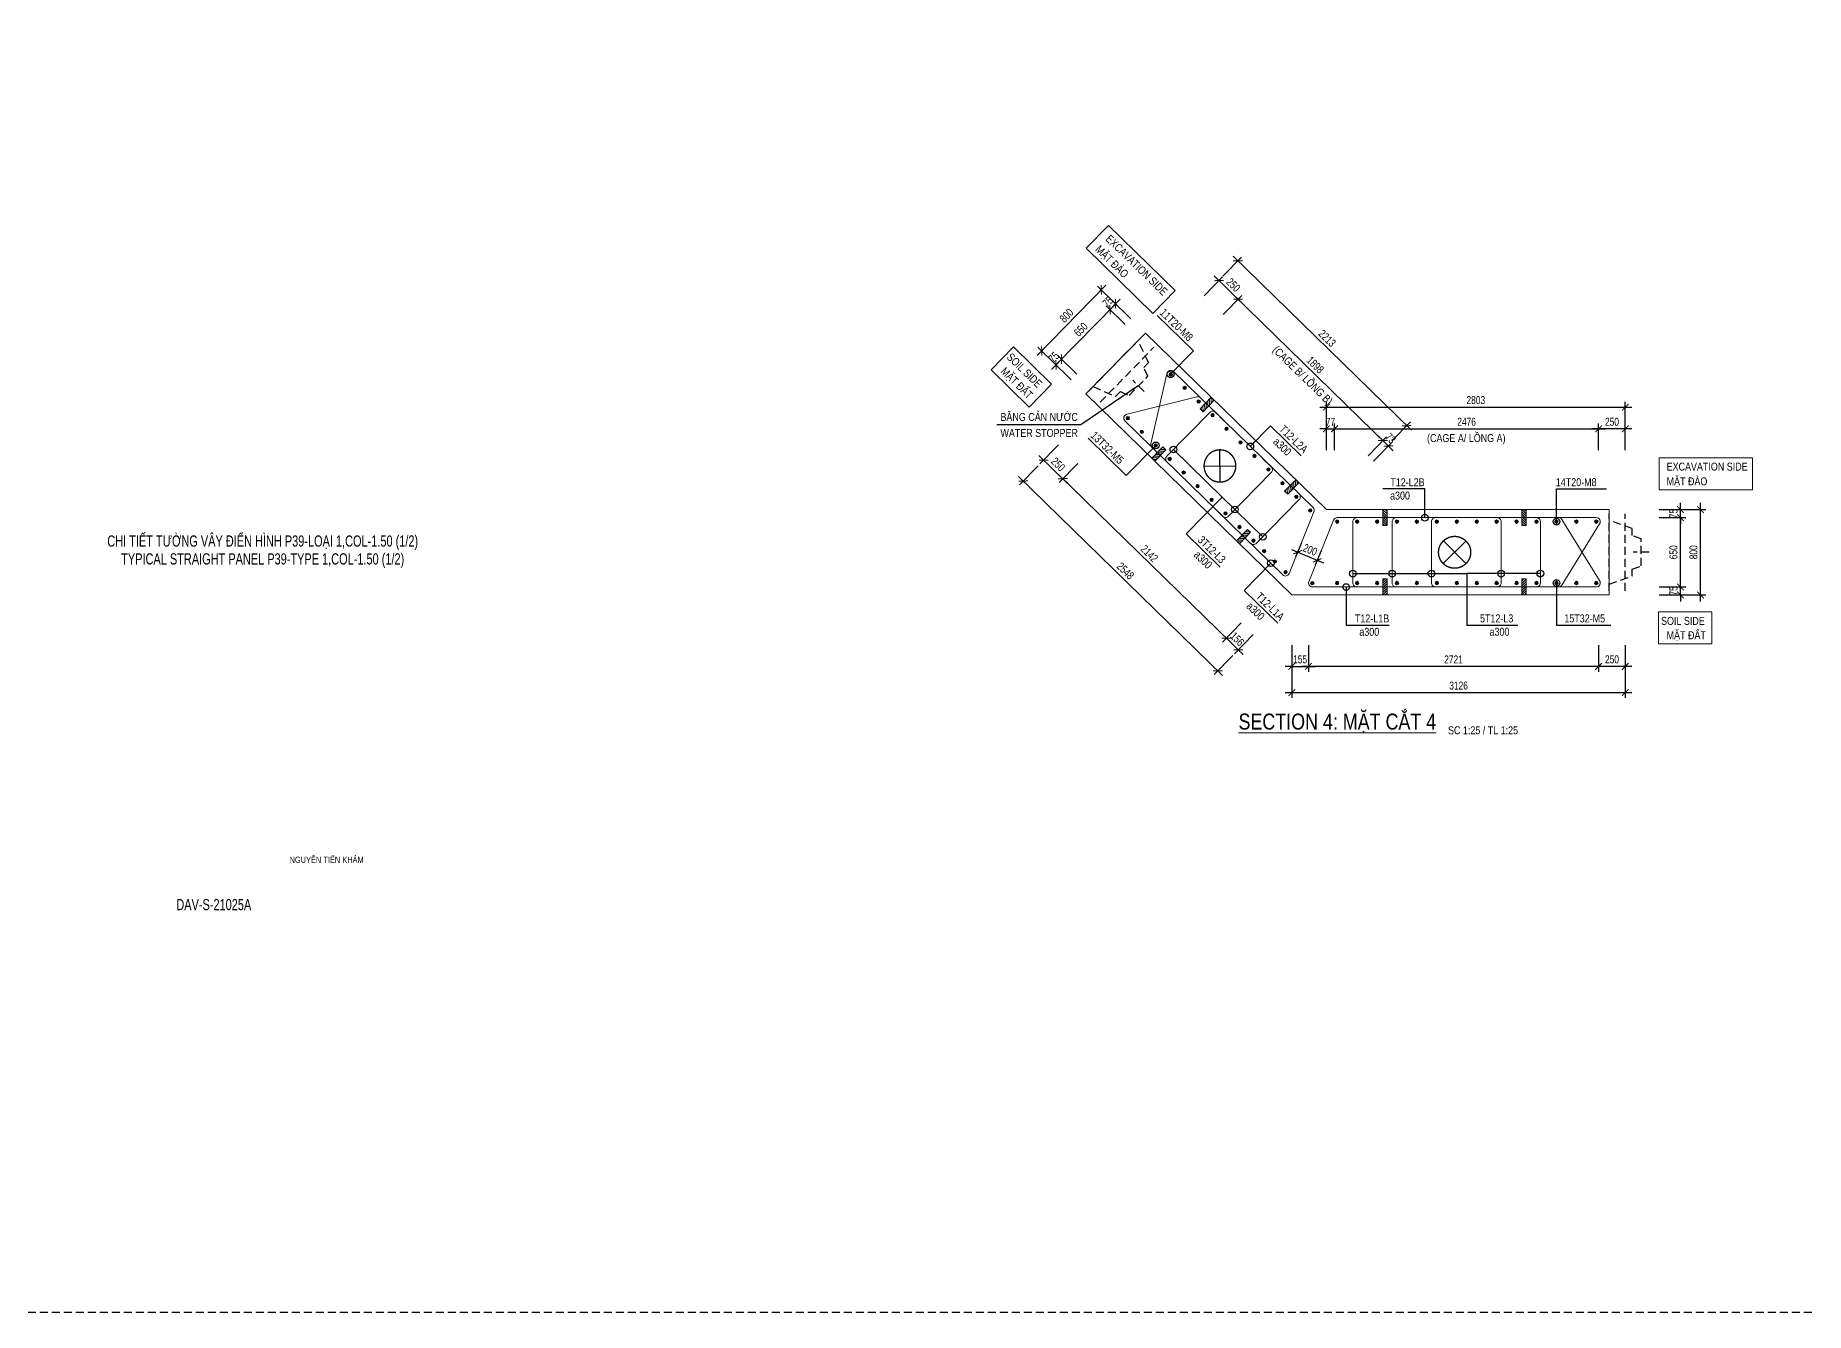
# Model space of a CAD drawing. Header units: millimetres. Extents: x 2611025 to 4139346, y -89870 to 101087.
# Drawn here: x 3775336 to 3841716, y -78018 to -30106 of the extents above; entities that cross this region are included whole.
import ezdxf
from ezdxf.enums import TextEntityAlignment as Align

# ---------------------------------------------------------------- set-up
doc = ezdxf.new("R2010")
doc.units = ezdxf.units.MM
doc.header["$LTSCALE"] = 1200
doc.header["$PDMODE"] = 35
for name, pattern in [('CENTER', [2, 1.25, -0.25, 0.25, -0.25]), ('DASHED', [19.05, 12.7, -6.35]), ('HIDDEN', [0.375, 0.25, -0.125])]:
    doc.linetypes.add(name, pattern=pattern)
for name, color, linetype, lineweight in [('015_Hidden', 8, 'Continuous', 13), ('5', 5, 'Continuous', 13), ('BOUND', 3, 'Continuous', 20), ('CWS', 8, 'HIDDEN', 9), ('ENOTE', 2, 'Continuous', 15), ('GRID', 74, 'CENTER', 15), ('K-THUOC', 1, 'Continuous', 18), ('LEADER', 8, 'Continuous', 9), ('MCT', 6, 'Continuous', 20), ('TCHI', 4, 'HIDDEN', 30), ('TEXTEN', 3, 'Continuous', 13), ('TEXTMA', 2, 'Continuous', 13), ('TEXTVN', 2, 'Continuous', 20), ('TIE', 4, 'Continuous', 13)]:
    doc.layers.add(name, color=color, linetype=linetype, lineweight=lineweight)
for name, color, linetype in [('2', 3, 'Continuous'), ('CDC -TEXT KHUNG', 7, 'Continuous'), ('CDC.04.HIDDEN', 8, 'HIDDEN'), ('CDC.11.NOTE', 8, 'Continuous'), ('CDC_06.TEXT', 2, 'Continuous'), ('MIE', 5, 'HIDDEN')]:
    doc.layers.add(name, color=color, linetype=linetype)
doc.styles.add('BIGTEXT', font='arial.ttf', dxfattribs={"width": 0.8})
doc.styles.add('DB_Arial', font='arial.ttf', dxfattribs={"width": 0.8})
doc.styles.add('KT CDC', font='arial.ttf', dxfattribs={"width": 0.85, "height": 200})
doc.styles.add('SMTEXT', font='arial.ttf', dxfattribs={"width": 0.75})
doc.dimstyles.new('BSV1-100', dxfattribs={"dimtxt": 300, "dimasz": 250, "dimexe": 200, "dimexo": 0, "dimgap": 108, "dimtad": 1, "dimdec": 0, "dimdsep": 46, "dimtxsty": 'SMTEXT', "dimblk": 'ARCHTICK', "dimcen": 100, "dimdle": 250, "dimclrd": 256, "dimclre": 256, "dimclrt": 1, "dimadec": 0, "dimazin": 0, "dimtfac": 1, "dimtdec": 0, "dimtix": 1, "dimtmove": 2, "dimatfit": 3, "dimfxl": 720, "dimfxlon": 1, "dimtolj": 1, "dimtzin": 0, "dimarcsym": 0})
doc.dimstyles.new('BSV25', dxfattribs={"dimtxt": 300, "dimasz": 250, "dimexe": 200, "dimexo": 0, "dimgap": 108, "dimtad": 1, "dimdec": 0, "dimlfac": 0.25, "dimdsep": 46, "dimtxsty": 'SMTEXT', "dimblk": 'ARCHTICK', "dimcen": 100, "dimdle": 250, "dimclrd": 256, "dimclre": 256, "dimclrt": 2, "dimadec": 0, "dimazin": 0, "dimtfac": 1, "dimtdec": 0, "dimtix": 1, "dimtmove": 2, "dimatfit": 3, "dimfxl": 800, "dimfxlon": 1, "dimtolj": 1, "dimtzin": 0, "dimarcsym": 0})

# ---------------------------------------------------------------- blocks, each defined once
blk = doc.blocks.new('mct1')
at = {"lineweight": 9}
h = blk.add_hatch(color=256, dxfattribs=at)
h.dxf.hatch_style = 1
h.paths.add_polyline_path([(-16, 0, 1), (16, 0, 1)])
blk.add_circle((0, 0), 16, dxfattribs=at)
blk = doc.blocks.new('_ArchTick')
at = {"color": 0, "linetype": 'ByBlock', "const_width": 0.15}
blk.add_lwpolyline([(-0.5, -0.5), (0.5, 0.5)], dxfattribs=at)
blk = doc.blocks.new('*D1406')
at = {"layer": 'Defpoints', "color": 0, "transparency": 16777216}
for p in [(3834416, -47896), (3837773, -47896), (3834416, -51096)]:
    blk.add_point(p, dxfattribs=at)
at = {"layer": 'K-THUOC', "lineweight": -2, "transparency": 16777216}
for p, q in [((3837773, -51346), (3837773, -47646)), ((3836973, -47896), (3837973, -47896)), ((3836973, -51096), (3837973, -51096))]:
    blk.add_line(p, q, dxfattribs=at)
at = {"layer": 'K-THUOC', "lineweight": -2, "transparency": 16777216, "xscale": 250, "yscale": 250, "zscale": 250}
for p, rotation in [((3837773, -47896), 90), ((3837773, -51096), 270)]:
    blk.add_blockref('_ArchTick', p, dxfattribs=dict(at, rotation=rotation))
at = {"layer": 'K-THUOC', "color": 2, "transparency": 16777216, "insert": (3837512, -49496), "char_height": 300, "attachment_point": 5, "rotation": 90, "style": 'SMTEXT'}
blk.add_mtext('\\A1;800', dxfattribs=at)
blk = doc.blocks.new('*D1407')
at = {"layer": 'Defpoints', "color": 0, "transparency": 16777216}
for p in [(3834416, -50796), (3834416, -51096), (3837023, -50796)]:
    blk.add_point(p, dxfattribs=at)
at = {"layer": 'K-THUOC', "lineweight": -2, "transparency": 16777216}
for p, q in [((3836223, -50796), (3837223, -50796)), ((3836223, -51096), (3837223, -51096)), ((3837023, -50796), (3837023, -50546)), ((3837023, -51096), (3837023, -50796)), ((3837023, -51096), (3837023, -51346))]:
    blk.add_line(p, q, dxfattribs=at)
at = {"layer": 'K-THUOC', "lineweight": -2, "transparency": 16777216, "xscale": 250, "yscale": 250, "zscale": 250}
for p, rotation in [((3837023, -50796), 270), ((3837023, -51096), 90)]:
    blk.add_blockref('_ArchTick', p, dxfattribs=dict(at, rotation=rotation))
at = {"layer": 'K-THUOC', "color": 2, "transparency": 16777216, "insert": (3836762, -50946), "char_height": 300, "attachment_point": 5, "rotation": 90, "style": 'SMTEXT'}
blk.add_mtext('\\A1;75', dxfattribs=at)
blk = doc.blocks.new('*D1408')
at = {"layer": 'Defpoints', "color": 0, "transparency": 16777216}
for p in [(3834416, -48196), (3837023, -48196), (3834416, -50796)]:
    blk.add_point(p, dxfattribs=at)
at = {"layer": 'K-THUOC', "lineweight": -2, "transparency": 16777216}
for p, q in [((3836223, -48196), (3837223, -48196)), ((3837023, -51046), (3837023, -47946)), ((3836223, -50796), (3837223, -50796))]:
    blk.add_line(p, q, dxfattribs=at)
at = {"layer": 'K-THUOC', "lineweight": -2, "transparency": 16777216, "xscale": 250, "yscale": 250, "zscale": 250}
for p, rotation in [((3837023, -48196), 90), ((3837023, -50796), 270)]:
    blk.add_blockref('_ArchTick', p, dxfattribs=dict(at, rotation=rotation))
at = {"layer": 'K-THUOC', "color": 2, "transparency": 16777216, "insert": (3836762, -49496), "char_height": 300, "attachment_point": 5, "rotation": 90, "style": 'SMTEXT'}
blk.add_mtext('\\A1;650', dxfattribs=at)
blk = doc.blocks.new('*D1409')
at = {"layer": 'Defpoints', "color": 0, "transparency": 16777216}
for p in [(3834416, -47896), (3834416, -48196), (3837023, -47896)]:
    blk.add_point(p, dxfattribs=at)
at = {"layer": 'K-THUOC', "lineweight": -2, "transparency": 16777216}
for p, q in [((3837023, -47896), (3837023, -47646)), ((3836223, -47896), (3837223, -47896)), ((3836223, -48196), (3837223, -48196)), ((3837023, -48196), (3837023, -47896)), ((3837023, -48196), (3837023, -48446))]:
    blk.add_line(p, q, dxfattribs=at)
at = {"layer": 'K-THUOC', "lineweight": -2, "transparency": 16777216, "xscale": 250, "yscale": 250, "zscale": 250}
for p, rotation in [((3837023, -47896), 270), ((3837023, -48196), 90)]:
    blk.add_blockref('_ArchTick', p, dxfattribs=dict(at, rotation=rotation))
at = {"layer": 'K-THUOC', "color": 2, "transparency": 16777216, "insert": (3836762, -48046), "char_height": 300, "attachment_point": 5, "rotation": 90, "style": 'SMTEXT'}
blk.add_mtext('\\A1;75', dxfattribs=at)
blk = doc.blocks.new('sp')
at = {"layer": '5', "lineweight": 20}
h = blk.add_hatch(dxfattribs=at)
h.set_pattern_fill('ANSI31', color=256, scale=500)
h.set_pattern_definition([(45, (0, 0), (-44.194, 44.194), [])])
h.paths.add_polyline_path([(80, 300), (-80, 300), (-80, -300), (80, -300)])
blk.add_lwpolyline([(-80, -300), (80, -300), (80, 300), (-80, 300)], close=True, dxfattribs=at)
blk = doc.blocks.new('*D1410')
at = {"layer": 'Defpoints', "color": 0, "transparency": 16777216}
for p in [(3815306, -39651), (3817118, -41420), (3814883, -43710)]:
    blk.add_point(p, dxfattribs=at)
at = {"layer": 'K-THUOC', "lineweight": -2, "transparency": 16777216}
for p, q in [((3812897, -42120), (3815481, -39472)), ((3815879, -40210), (3815163, -39511)), ((3813644, -42500), (3812928, -41802))]:
    blk.add_line(p, q, dxfattribs=at)
at = {"layer": 'K-THUOC', "lineweight": -2, "transparency": 16777216, "xscale": 250, "yscale": 250, "zscale": 250}
for p, rotation in [((3815306, -39651), 45.69869439373893), ((3813071, -41941), 225.6986943937389)]:
    blk.add_blockref('_ArchTick', p, dxfattribs=dict(at, rotation=rotation))
at = {"layer": 'K-THUOC', "color": 2, "transparency": 16777216, "insert": (3814002, -40614), "char_height": 300, "attachment_point": 5, "rotation": 45.69869, "style": 'SMTEXT'}
blk.add_mtext('\\A1;800', dxfattribs=at)
blk = doc.blocks.new('*D1411')
at = {"layer": 'Defpoints', "color": 0, "transparency": 16777216}
for p in [(3813817, -42250), (3814883, -43710), (3815093, -43495)]:
    blk.add_point(p, dxfattribs=at)
at = {"layer": 'K-THUOC', "lineweight": -2, "transparency": 16777216}
for p, q in [((3813608, -42465), (3813433, -42644)), ((3814180, -43024), (3813465, -42325)), ((3813608, -42465), (3813817, -42250)), ((3814390, -42809), (3813674, -42111)), ((3813817, -42250), (3813992, -42072))]:
    blk.add_line(p, q, dxfattribs=at)
at = {"layer": 'K-THUOC', "lineweight": -2, "transparency": 16777216, "xscale": 250, "yscale": 250, "zscale": 250}
for p, rotation in [((3813608, -42465), 45.69869439373893), ((3813817, -42250), 225.6986943937389)]:
    blk.add_blockref('_ArchTick', p, dxfattribs=dict(at, rotation=rotation))
at = {"layer": 'K-THUOC', "color": 2, "transparency": 16777216, "insert": (3813526, -42176), "char_height": 300, "attachment_point": 5, "rotation": 45.69869, "style": 'SMTEXT'}
blk.add_mtext('\\A1;75', dxfattribs=at)
blk = doc.blocks.new('*D1412')
at = {"layer": 'Defpoints', "color": 0, "transparency": 16777216}
for p in [(3815633, -40390), (3816909, -41635), (3815093, -43495)]:
    blk.add_point(p, dxfattribs=at)
at = {"layer": 'K-THUOC', "lineweight": -2, "transparency": 16777216}
for p, q in [((3813643, -42429), (3815808, -40211)), ((3816206, -40948), (3815490, -40250)), ((3814390, -42809), (3813674, -42111))]:
    blk.add_line(p, q, dxfattribs=at)
at = {"layer": 'K-THUOC', "lineweight": -2, "transparency": 16777216, "xscale": 250, "yscale": 250, "zscale": 250}
for p, rotation in [((3815633, -40390), 45.69869439373893), ((3813817, -42250), 225.6986943937389)]:
    blk.add_blockref('_ArchTick', p, dxfattribs=dict(at, rotation=rotation))
at = {"layer": 'K-THUOC', "color": 2, "transparency": 16777216, "insert": (3814538, -41138), "char_height": 300, "attachment_point": 5, "rotation": 45.69869, "style": 'SMTEXT'}
blk.add_mtext('\\A1;650', dxfattribs=at)
blk = doc.blocks.new('*D1413')
at = {"layer": 'Defpoints', "color": 0, "transparency": 16777216}
for p in [(3815843, -40175), (3816909, -41635), (3817118, -41420)]:
    blk.add_point(p, dxfattribs=at)
at = {"layer": 'K-THUOC', "lineweight": -2, "transparency": 16777216}
for p, q in [((3815633, -40390), (3815459, -40569)), ((3816206, -40948), (3815490, -40250)), ((3815633, -40390), (3815843, -40175)), ((3816415, -40734), (3815700, -40035)), ((3815843, -40175), (3816017, -39996))]:
    blk.add_line(p, q, dxfattribs=at)
at = {"layer": 'K-THUOC', "lineweight": -2, "transparency": 16777216, "xscale": 250, "yscale": 250, "zscale": 250}
for p, rotation in [((3815633, -40390), 45.69869439373893), ((3815843, -40175), 225.6986943937389)]:
    blk.add_blockref('_ArchTick', p, dxfattribs=dict(at, rotation=rotation))
at = {"layer": 'K-THUOC', "color": 2, "transparency": 16777216, "insert": (3815552, -40100), "char_height": 300, "attachment_point": 5, "rotation": 45.69869, "style": 'SMTEXT'}
blk.add_mtext('\\A1;75', dxfattribs=at)
blk = doc.blocks.new('tremie')
at = {"layer": 'MIE', "color": 74, "ltscale": 1000}
for p, q in [((424, -424), (-424, 424)), ((424, 424), (-424, -424))]:
    blk.add_line(p, q, dxfattribs=at)
at = {"layer": 'MIE', "ltscale": 500}
blk.add_circle((0, 0), 600, dxfattribs=at)
blk = doc.blocks.new('*D1414')
at = {"layer": 'Defpoints', "color": 0, "transparency": 16777216}
for p in [(3822813, -49137), (3823552, -49442), (3823405, -49798)]:
    blk.add_point(p, dxfattribs=at)
at = {"layer": 'K-THUOC', "lineweight": -2, "transparency": 16777216}
for p, q in [((3822435, -49397), (3823636, -49893)), ((3822813, -49137), (3822590, -49677)), ((3823552, -49442), (3823328, -49982))]:
    blk.add_line(p, q, dxfattribs=at)
at = {"layer": 'K-THUOC', "lineweight": -2, "transparency": 16777216, "xscale": 250, "yscale": 250, "zscale": 250}
for p, rotation in [((3822666, -49492), 157.5409148635554), ((3823405, -49798), 337.5409148635554)]:
    blk.add_blockref('_ArchTick', p, dxfattribs=dict(at, rotation=rotation))
at = {"layer": 'K-THUOC', "color": 2, "transparency": 16777216, "insert": (3823135, -49404), "char_height": 300, "attachment_point": 5, "rotation": 337.54091, "style": 'SMTEXT'}
blk.add_mtext('\\A1;200', dxfattribs=at)
blk = doc.blocks.new('*U1402')
at = {"layer": 'MCT', "xscale": -4, "yscale": 4, "zscale": 4, "rotation": 180}
blk.add_blockref('mct1', (0, 0), dxfattribs=at)
blk = doc.blocks.new('*U1403')
at = {"layer": '2', "color": 0, "linetype": 'ByBlock', "lineweight": -2, "transparency": 16777216}
for p in [(0, 0), (747, 0), (1495, 0), (2242, 0), (2989, 0), (3737, 0), (4484, 0), (5232, 0), (5979, 0), (6726, 0), (7474, 0), (8221, 0), (8968, 0), (9716, 0)]:
    blk.add_blockref('*U1402', p, dxfattribs=at)
blk = doc.blocks.new('*U1404')
at = {"layer": 'MCT', "xscale": -4, "yscale": 4, "zscale": 4, "rotation": 180}
blk.add_blockref('mct1', (0, 0), dxfattribs=at)
blk = doc.blocks.new('*U1405')
at = {"layer": '2', "color": 0, "linetype": 'ByBlock', "lineweight": -2, "transparency": 16777216}
for p in [(0, 0), (747, 0), (1495, 0), (2242, 0), (2989, 0), (3737, 0), (4484, 0), (5232, 0), (5979, 0), (6726, 0), (7474, 0), (8221, 0), (8968, 0), (9716, 0)]:
    blk.add_blockref('*U1404', p, dxfattribs=at)
blk = doc.blocks.new('cws800')
at = {"layer": 'CDC.04.HIDDEN'}
for p, q in [((-600, 1440), (-600, -1440)), ((0, 1440), (0, -1440))]:
    blk.add_line(p, q, dxfattribs=at)
for points in [[(0, 1200), (-860, 888), (-860, 627), (-1200, 507), (-1200, -507), (-860, -627), (-860, -888), (0, -1200)], [(-1500, 0), (-900, 0)]]:
    blk.add_lwpolyline(points, dxfattribs=at)
blk = doc.blocks.new('*D1415')
at = {"layer": 'Defpoints', "color": 0, "transparency": 16777216}
for p in [(3833956, -44863), (3824052, -47896), (3833956, -48346)]:
    blk.add_point(p, dxfattribs=at)
at = {"layer": 'K-THUOC', "lineweight": -2, "transparency": 16777216}
for p, q in [((3823802, -44863), (3834206, -44863)), ((3824052, -45663), (3824052, -44663)), ((3833956, -45663), (3833956, -44663))]:
    blk.add_line(p, q, dxfattribs=at)
at = {"layer": 'K-THUOC', "lineweight": -2, "transparency": 16777216, "xscale": 250, "yscale": 250, "zscale": 250, "rotation": 180}
blk.add_blockref('_ArchTick', (3824052, -44863), dxfattribs=at)
at = {"layer": 'K-THUOC', "lineweight": -2, "transparency": 16777216, "xscale": 250, "yscale": 250, "zscale": 250}
blk.add_blockref('_ArchTick', (3833956, -44863), dxfattribs=at)
at = {"layer": 'K-THUOC', "color": 2, "transparency": 16777216, "insert": (3829004, -44601), "char_height": 300, "attachment_point": 5, "style": 'SMTEXT'}
blk.add_mtext('\\A1;2476', dxfattribs=at)
blk = doc.blocks.new('*D1416')
at = {"layer": 'Defpoints', "color": 0, "transparency": 16777216}
for p in [(3833956, -44863), (3833956, -48346), (3834956, -47896)]:
    blk.add_point(p, dxfattribs=at)
at = {"layer": 'K-THUOC', "lineweight": -2, "transparency": 16777216}
for p, q in [((3835206, -44863), (3833706, -44863)), ((3833956, -45663), (3833956, -44663)), ((3834956, -45663), (3834956, -44663))]:
    blk.add_line(p, q, dxfattribs=at)
at = {"layer": 'K-THUOC', "lineweight": -2, "transparency": 16777216, "xscale": 250, "yscale": 250, "zscale": 250, "rotation": 180}
blk.add_blockref('_ArchTick', (3833956, -44863), dxfattribs=at)
at = {"layer": 'K-THUOC', "lineweight": -2, "transparency": 16777216, "xscale": 250, "yscale": 250, "zscale": 250}
blk.add_blockref('_ArchTick', (3834956, -44863), dxfattribs=at)
at = {"layer": 'K-THUOC', "color": 2, "transparency": 16777216, "insert": (3834456, -44601), "char_height": 300, "attachment_point": 5, "style": 'SMTEXT'}
blk.add_mtext('\\A1;250', dxfattribs=at)
blk = doc.blocks.new('*D1417')
at = {"layer": 'Defpoints', "color": 0, "transparency": 16777216}
for p in [(3817994, -42502), (3825865, -45305), (3823536, -47692)]:
    blk.add_point(p, dxfattribs=at)
at = {"layer": 'K-THUOC', "lineweight": -2, "transparency": 16777216}
for p, q in [((3819874, -40576), (3820572, -39860)), ((3820253, -39828), (3826044, -45480)), ((3825307, -45878), (3826005, -45162))]:
    blk.add_line(p, q, dxfattribs=at)
at = {"layer": 'K-THUOC', "lineweight": -2, "transparency": 16777216, "xscale": 250, "yscale": 250, "zscale": 250}
for p, rotation in [((3820432, -40003), 135.698694382983), ((3825865, -45305), 315.698694382983)]:
    blk.add_blockref('_ArchTick', p, dxfattribs=dict(at, rotation=rotation))
at = {"layer": 'K-THUOC', "color": 2, "transparency": 16777216, "insert": (3823331, -42467), "char_height": 300, "attachment_point": 5, "rotation": 315.69869, "style": 'SMTEXT'}
blk.add_mtext('\\A1;1898', dxfattribs=at)
blk = doc.blocks.new('*D1418')
at = {"layer": 'Defpoints', "color": 0, "transparency": 16777216}
for p in [(3820432, -40003), (3817278, -41804), (3817994, -42502)]:
    blk.add_point(p, dxfattribs=at)
at = {"layer": 'K-THUOC', "lineweight": -2, "transparency": 16777216}
for p, q in [((3819158, -39877), (3819856, -39161)), ((3819538, -39130), (3820611, -40178)), ((3819874, -40576), (3820572, -39860))]:
    blk.add_line(p, q, dxfattribs=at)
at = {"layer": 'K-THUOC', "lineweight": -2, "transparency": 16777216, "xscale": 250, "yscale": 250, "zscale": 250}
for p, rotation in [((3819717, -39305), 135.698694382983), ((3820432, -40003), 315.698694382983)]:
    blk.add_blockref('_ArchTick', p, dxfattribs=dict(at, rotation=rotation))
at = {"layer": 'K-THUOC', "color": 2, "transparency": 16777216, "insert": (3820257, -39467), "char_height": 300, "attachment_point": 5, "rotation": 315.69869, "style": 'SMTEXT'}
blk.add_mtext('\\A1;250', dxfattribs=at)
blk = doc.blocks.new('*D1419')
at = {"layer": 'Defpoints', "color": 0, "transparency": 16777216}
for p in [(3826074, -45509), (3823536, -47692), (3823745, -47896)]:
    blk.add_point(p, dxfattribs=at)
at = {"layer": 'K-THUOC', "lineweight": -2, "transparency": 16777216}
for p, q in [((3825865, -45305), (3825686, -45130)), ((3825307, -45878), (3826005, -45162)), ((3825516, -46082), (3826214, -45366)), ((3825865, -45305), (3826074, -45509)), ((3826074, -45509), (3826253, -45684))]:
    blk.add_line(p, q, dxfattribs=at)
at = {"layer": 'K-THUOC', "lineweight": -2, "transparency": 16777216, "xscale": 250, "yscale": 250, "zscale": 250}
for p, rotation in [((3825865, -45305), 315.698694382983), ((3826074, -45509), 135.698694382983)]:
    blk.add_blockref('_ArchTick', p, dxfattribs=dict(at, rotation=rotation))
at = {"layer": 'K-THUOC', "color": 2, "transparency": 16777216, "insert": (3826152, -45220), "char_height": 300, "attachment_point": 5, "rotation": 315.69869, "style": 'SMTEXT'}
blk.add_mtext('\\A1;73', dxfattribs=at)
blk = doc.blocks.new('*D1420')
at = {"layer": 'Defpoints', "color": 0, "transparency": 16777216}
for p in [(3815266, -43865), (3816191, -44349), (3813863, -46735)]:
    blk.add_point(p, dxfattribs=at)
at = {"layer": 'K-THUOC', "lineweight": -2, "transparency": 16777216}
for p, q in [((3813706, -45464), (3813007, -46180)), ((3812968, -45862), (3814041, -46910)), ((3814421, -46162), (3813723, -46878))]:
    blk.add_line(p, q, dxfattribs=at)
at = {"layer": 'K-THUOC', "lineweight": -2, "transparency": 16777216, "xscale": 250, "yscale": 250, "zscale": 250}
for p, rotation in [((3813147, -46037), 135.698694382983), ((3813863, -46735), 315.698694382983)]:
    blk.add_blockref('_ArchTick', p, dxfattribs=dict(at, rotation=rotation))
at = {"layer": 'K-THUOC', "color": 2, "transparency": 16777216, "insert": (3813687, -46199), "char_height": 300, "attachment_point": 5, "rotation": 315.69869, "style": 'SMTEXT'}
blk.add_mtext('\\A1;250', dxfattribs=at)
blk = doc.blocks.new('*D1421')
at = {"layer": 'Defpoints', "color": 0, "transparency": 16777216}
for p in [(3816191, -44349), (3822005, -50660), (3819995, -52719)]:
    blk.add_point(p, dxfattribs=at)
at = {"layer": 'K-THUOC', "lineweight": -2, "transparency": 16777216}
for p, q in [((3814421, -46162), (3813723, -46878)), ((3813684, -46560), (3820174, -52894)), ((3820553, -52147), (3819855, -52862))]:
    blk.add_line(p, q, dxfattribs=at)
at = {"layer": 'K-THUOC', "lineweight": -2, "transparency": 16777216, "xscale": 250, "yscale": 250, "zscale": 250}
for p, rotation in [((3813863, -46735), 135.698694382983), ((3819995, -52719), 315.698694382983)]:
    blk.add_blockref('_ArchTick', p, dxfattribs=dict(at, rotation=rotation))
at = {"layer": 'K-THUOC', "color": 2, "transparency": 16777216, "insert": (3817109, -49542), "char_height": 300, "attachment_point": 5, "rotation": 315.69869, "style": 'SMTEXT'}
blk.add_mtext('\\A1;2142', dxfattribs=at)
blk = doc.blocks.new('*D1422')
at = {"layer": 'Defpoints', "color": 0, "transparency": 16777216}
for p in [(3822316, -50343), (3822452, -51096), (3820442, -53156)]:
    blk.add_point(p, dxfattribs=at)
at = {"layer": 'K-THUOC', "lineweight": -2, "transparency": 16777216}
for p, q in [((3820555, -52148), (3819856, -52864)), ((3819996, -52720), (3819817, -52546)), ((3819996, -52720), (3820442, -53156)), ((3821001, -52583), (3820302, -53299)), ((3820442, -53156), (3820621, -53330))]:
    blk.add_line(p, q, dxfattribs=at)
at = {"layer": 'K-THUOC', "lineweight": -2, "transparency": 16777216, "xscale": 250, "yscale": 250, "zscale": 250}
for p, rotation in [((3819996, -52720), 315.698694382983), ((3820442, -53156), 135.698694382983)]:
    blk.add_blockref('_ArchTick', p, dxfattribs=dict(at, rotation=rotation))
at = {"layer": 'K-THUOC', "color": 2, "transparency": 16777216, "insert": (3820401, -52751), "char_height": 300, "attachment_point": 5, "rotation": 315.69869, "style": 'SMTEXT'}
blk.add_mtext('\\A1;156', dxfattribs=at)
blk = doc.blocks.new('*D1423')
at = {"layer": 'Defpoints', "color": 0, "transparency": 16777216}
for p in [(3815266, -43865), (3822452, -51096), (3819675, -53942)]:
    blk.add_point(p, dxfattribs=at)
at = {"layer": 'K-THUOC', "lineweight": -2, "transparency": 16777216}
for p, q in [((3812938, -46250), (3812240, -46966)), ((3812201, -46648), (3819854, -54116)), ((3820234, -53369), (3819535, -54085))]:
    blk.add_line(p, q, dxfattribs=at)
at = {"layer": 'K-THUOC', "lineweight": -2, "transparency": 16777216, "xscale": 250, "yscale": 250, "zscale": 250}
for p, rotation in [((3812380, -46823), 135.698694382983), ((3819675, -53942), 315.698694382983)]:
    blk.add_blockref('_ArchTick', p, dxfattribs=dict(at, rotation=rotation))
at = {"layer": 'K-THUOC', "color": 2, "transparency": 16777216, "insert": (3816210, -50195), "char_height": 300, "attachment_point": 5, "rotation": 315.69869, "style": 'SMTEXT'}
blk.add_mtext('\\A1;2548', dxfattribs=at)
blk = doc.blocks.new('*D1424')
at = {"layer": 'Defpoints', "color": 0, "transparency": 16777216}
for p in [(3833956, -50647), (3834956, -50936), (3833956, -53775)]:
    blk.add_point(p, dxfattribs=at)
at = {"layer": 'K-THUOC', "lineweight": -2, "transparency": 16777216}
for p, q in [((3833956, -52975), (3833956, -53975)), ((3834956, -52975), (3834956, -53975)), ((3835206, -53775), (3833706, -53775))]:
    blk.add_line(p, q, dxfattribs=at)
at = {"layer": 'K-THUOC', "lineweight": -2, "transparency": 16777216, "xscale": 250, "yscale": 250, "zscale": 250, "rotation": 180}
blk.add_blockref('_ArchTick', (3833956, -53775), dxfattribs=at)
at = {"layer": 'K-THUOC', "lineweight": -2, "transparency": 16777216, "xscale": 250, "yscale": 250, "zscale": 250}
blk.add_blockref('_ArchTick', (3834956, -53775), dxfattribs=at)
at = {"layer": 'K-THUOC', "color": 2, "transparency": 16777216, "insert": (3834456, -53513), "char_height": 300, "attachment_point": 5, "style": 'SMTEXT'}
blk.add_mtext('\\A1;250', dxfattribs=at)
blk = doc.blocks.new('*D1425')
at = {"layer": 'Defpoints', "color": 0, "transparency": 16777216}
for p in [(3823073, -51096), (3833956, -50647), (3823073, -53775)]:
    blk.add_point(p, dxfattribs=at)
at = {"layer": 'K-THUOC', "lineweight": -2, "transparency": 16777216}
for p, q in [((3823073, -52975), (3823073, -53975)), ((3833956, -52975), (3833956, -53975)), ((3834206, -53775), (3822823, -53775))]:
    blk.add_line(p, q, dxfattribs=at)
at = {"layer": 'K-THUOC', "lineweight": -2, "transparency": 16777216, "xscale": 250, "yscale": 250, "zscale": 250, "rotation": 180}
blk.add_blockref('_ArchTick', (3823073, -53775), dxfattribs=at)
at = {"layer": 'K-THUOC', "lineweight": -2, "transparency": 16777216, "xscale": 250, "yscale": 250, "zscale": 250}
blk.add_blockref('_ArchTick', (3833956, -53775), dxfattribs=at)
at = {"layer": 'K-THUOC', "color": 2, "transparency": 16777216, "insert": (3828514, -53516), "char_height": 300, "attachment_point": 5, "style": 'SMTEXT'}
blk.add_mtext('\\A1;2721', dxfattribs=at)
blk = doc.blocks.new('*D1426')
at = {"layer": 'Defpoints', "color": 0, "transparency": 16777216}
for p in [(3822452, -51096), (3823073, -51096), (3823073, -53775)]:
    blk.add_point(p, dxfattribs=at)
at = {"layer": 'K-THUOC', "lineweight": -2, "transparency": 16777216}
for p, q in [((3822452, -52975), (3822452, -53975)), ((3823073, -52975), (3823073, -53975)), ((3822452, -53775), (3822202, -53775)), ((3822452, -53775), (3823073, -53775)), ((3823073, -53775), (3823323, -53775))]:
    blk.add_line(p, q, dxfattribs=at)
at = {"layer": 'K-THUOC', "lineweight": -2, "transparency": 16777216, "xscale": 250, "yscale": 250, "zscale": 250}
blk.add_blockref('_ArchTick', (3822452, -53775), dxfattribs=at)
at = {"layer": 'K-THUOC', "lineweight": -2, "transparency": 16777216, "xscale": 250, "yscale": 250, "zscale": 250, "rotation": 180}
blk.add_blockref('_ArchTick', (3823073, -53775), dxfattribs=at)
at = {"layer": 'K-THUOC', "color": 2, "transparency": 16777216, "insert": (3822763, -53513), "char_height": 300, "attachment_point": 5, "style": 'SMTEXT'}
blk.add_mtext('\\A1;155', dxfattribs=at)
blk = doc.blocks.new('*D1427')
at = {"layer": 'Defpoints', "color": 0, "transparency": 16777216}
for p in [(3822452, -51096), (3834956, -50936), (3834956, -54760)]:
    blk.add_point(p, dxfattribs=at)
at = {"layer": 'K-THUOC', "lineweight": -2, "transparency": 16777216}
for p, q in [((3822452, -53960), (3822452, -54960)), ((3834956, -53960), (3834956, -54960)), ((3822202, -54760), (3835206, -54760))]:
    blk.add_line(p, q, dxfattribs=at)
at = {"layer": 'K-THUOC', "lineweight": -2, "transparency": 16777216, "xscale": 250, "yscale": 250, "zscale": 250, "rotation": 180}
blk.add_blockref('_ArchTick', (3822452, -54760), dxfattribs=at)
at = {"layer": 'K-THUOC', "lineweight": -2, "transparency": 16777216, "xscale": 250, "yscale": 250, "zscale": 250}
blk.add_blockref('_ArchTick', (3834956, -54760), dxfattribs=at)
at = {"layer": 'K-THUOC', "color": 2, "transparency": 16777216, "insert": (3828704, -54498), "char_height": 300, "attachment_point": 5, "style": 'SMTEXT'}
blk.add_mtext('\\A1;3126', dxfattribs=at)
blk = doc.blocks.new('*D1428')
at = {"layer": 'Defpoints', "color": 0, "transparency": 16777216}
for p in [(3817380, -41685), (3826760, -44747), (3823715, -47867)]:
    blk.add_point(p, dxfattribs=at)
at = {"layer": 'K-THUOC', "lineweight": -2, "transparency": 16777216}
for p, q in [((3819866, -39137), (3820564, -38421)), ((3820246, -38390), (3826938, -44921)), ((3826201, -45319), (3826899, -44604))]:
    blk.add_line(p, q, dxfattribs=at)
at = {"layer": 'K-THUOC', "lineweight": -2, "transparency": 16777216, "xscale": 250, "yscale": 250, "zscale": 250}
for p, rotation in [((3820425, -38565), 135.698694382983), ((3826760, -44747), 315.698694382983)]:
    blk.add_blockref('_ArchTick', p, dxfattribs=dict(at, rotation=rotation))
at = {"layer": 'K-THUOC', "color": 2, "transparency": 16777216, "insert": (3823775, -41469), "char_height": 300, "attachment_point": 5, "rotation": 315.69869, "style": 'SMTEXT'}
blk.add_mtext('\\A1;2213', dxfattribs=at)
blk = doc.blocks.new('*D1429')
at = {"layer": 'Defpoints', "color": 0, "transparency": 16777216}
for p in [(3824052, -44863), (3823745, -47896), (3824052, -47896)]:
    blk.add_point(p, dxfattribs=at)
at = {"layer": 'K-THUOC', "lineweight": -2, "transparency": 16777216}
for p, q in [((3823745, -44863), (3823495, -44863)), ((3823745, -45663), (3823745, -44663)), ((3823745, -44863), (3824052, -44863)), ((3824052, -45663), (3824052, -44663)), ((3824052, -44863), (3824302, -44863))]:
    blk.add_line(p, q, dxfattribs=at)
at = {"layer": 'K-THUOC', "lineweight": -2, "transparency": 16777216, "xscale": 250, "yscale": 250, "zscale": 250}
blk.add_blockref('_ArchTick', (3823745, -44863), dxfattribs=at)
at = {"layer": 'K-THUOC', "lineweight": -2, "transparency": 16777216, "xscale": 250, "yscale": 250, "zscale": 250, "rotation": 180}
blk.add_blockref('_ArchTick', (3824052, -44863), dxfattribs=at)
at = {"layer": 'K-THUOC', "color": 2, "transparency": 16777216, "insert": (3823899, -44605), "char_height": 300, "attachment_point": 5, "style": 'SMTEXT'}
blk.add_mtext('\\A1;77', dxfattribs=at)
blk = doc.blocks.new('*D1430')
at = {"layer": 'Defpoints', "color": 0, "transparency": 16777216}
for p in [(3834956, -44050), (3823745, -47896), (3834956, -47896)]:
    blk.add_point(p, dxfattribs=at)
at = {"layer": 'K-THUOC', "lineweight": -2, "transparency": 16777216}
for p, q in [((3823495, -44050), (3835206, -44050)), ((3823745, -44850), (3823745, -43850)), ((3834956, -44850), (3834956, -43850))]:
    blk.add_line(p, q, dxfattribs=at)
at = {"layer": 'K-THUOC', "lineweight": -2, "transparency": 16777216, "xscale": 250, "yscale": 250, "zscale": 250, "rotation": 180}
blk.add_blockref('_ArchTick', (3823745, -44050), dxfattribs=at)
at = {"layer": 'K-THUOC', "lineweight": -2, "transparency": 16777216, "xscale": 250, "yscale": 250, "zscale": 250}
blk.add_blockref('_ArchTick', (3834956, -44050), dxfattribs=at)
at = {"layer": 'K-THUOC', "color": 2, "transparency": 16777216, "insert": (3829350, -43788), "char_height": 300, "attachment_point": 5, "style": 'SMTEXT'}
blk.add_mtext('\\A1;2803', dxfattribs=at)

msp = doc.modelspace()

# ---------------------------------------------------------------- linework, layer by layer
at = {"layer": '015_Hidden', "linetype": 'DASHED'}
msp.add_line((3823006.5, -51096.1), (3822452, -51096.1), dxfattribs=at)
at = {"layer": 'BOUND'}
msp.add_lwpolyline([(3823006.5, -51096.1), (3834355.7, -51096.1), (3834355.7, -47896.1), (3823744.7, -47896.1), (3816957.6, -41272.6), (3814727.5, -43557.8), (3822452, -51096.1)], dxfattribs=at)
at = {"layer": 'TCHI'}
msp.add_lwpolyline([(3686549.8, 17806.3), (3908096.7, 17806.3), (3908096.7, -78017.7), (3686549.8, -78017.7)], close=True, dxfattribs=at)
at = {"layer": 'TEXTEN'}
for points in [[(3817242.7, -40534.4), (3818080.8, -39675.6), (3815576, -37231.1), (3814737.8, -38089.9)], [(3811172, -42650.1), (3812010.1, -41791.3), (3813441.5, -43188.2), (3812603.4, -44047)], [(3839723.5, -47153.1), (3839723.5, -45953.1), (3836223.5, -45953.1), (3836223.5, -47153.1)], [(3836203.2, -52929.8), (3836203.2, -51729.8), (3838203.2, -51729.8), (3838203.2, -52929.8)]]:
    msp.add_lwpolyline(points, close=True, dxfattribs=at)
at = {"layer": 'TIE', "lineweight": 20}
for points in [[(3817880.9, -46216.1), (3817206, -45557.4, -0.2594813), (3817161.5, -45427.2), (3817761.3, -42796, -0.6069433), (3818014.2, -42713.2), (3823247.9, -47818.9, -0.305741), (3823280.3, -47976.7), (3822346.1, -50297.3, -0.5316973), (3822112.2, -50345.4), (3816195.6, -44571.4, -0.6069433), (3816273, -44316.7), (3818890.7, -43660.5, -0.2422581), (3819030.5, -43704.6), (3819695.1, -44353)], [(3829133.9, -50796.1), (3832456.5, -50796.1, 0.244599), (3832579.3, -50732.2), (3833991.1, -48432.2, 0.6069433), (3833868.2, -48196.1), (3824152.1, -48196.1, 0.305741), (3824018.5, -48286.2), (3823084.5, -50598.2, 0.5316973), (3823218.1, -50796.1), (3833868.2, -50796.1, 0.6069433), (3833991.1, -50560.1), (3832579.3, -48260.1, 0.244599), (3832456.5, -48196.1), (3829133.9, -48196.1)]]:
    msp.add_lwpolyline(points, format="xyb", dxfattribs=at)
at = {"layer": 'TIE'}
for points in [[(3818087.3, -46417.8), (3817765.7, -46103, -0.4142136), (3817763.4, -45890.9), (3819372.1, -44247.1, -0.4142136), (3819584.3, -44244.9), (3819905.9, -44559.6)], [(3819537.4, -47830.4), (3819859, -48145.2, 0.4142136), (3820071.2, -48142.9), (3821679.9, -46499.2, 0.4142136), (3821677.6, -46287.1), (3821356, -45972.3)], [(3820584.1, -48851.5), (3820905.7, -49166.3, 0.4142136), (3821117.9, -49164), (3822726.6, -47520.3, 0.4142136), (3822724.3, -47308.1), (3822402.7, -46993.4)], [(3825338.7, -50796.1), (3824888.7, -50796.1, -0.4142136), (3824738.7, -50646.1), (3824738.7, -48346.1, -0.4142136), (3824888.7, -48196.1), (3825338.7, -48196.1)], [(3826811.3, -50796.1), (3826361.3, -50796.1, -0.4142136), (3826211.3, -50646.1), (3826211.3, -48346.1, -0.4142136), (3826361.3, -48196.1), (3826811.3, -48196.1)], [(3828289.4, -50796.1), (3827839.4, -50796.1, -0.4142136), (3827689.4, -50646.1), (3827689.4, -48346.1, -0.4142136), (3827839.4, -48196.1), (3828289.4, -48196.1)], [(3829697.6, -50796.1), (3830147.6, -50796.1, 0.4142136), (3830297.6, -50646.1), (3830297.6, -48346.1, 0.4142136), (3830147.6, -48196.1), (3829697.6, -48196.1)], [(3831170.2, -50796.1), (3831620.2, -50796.1, 0.4142136), (3831770.2, -50646.1), (3831770.2, -48346.1, 0.4142136), (3831620.2, -48196.1), (3831170.2, -48196.1)]]:
    msp.add_lwpolyline(points, format="xyb", dxfattribs=at)

# ---------------------------------------------------------------- block references
at = {"layer": '2'}
for name, p in [('*U1403', (3824152.4, -48346.1)), ('*U1405', (3824152.1, -50648.5))]:
    msp.add_blockref(name, p, dxfattribs=at)
at = {"layer": 'CWS'}
for p, rotation in [((3815842.6, -42415.2), 135.6986943829715), ((3834355.7, -49496.1), 180)]:
    msp.add_blockref('cws800', p, dxfattribs=dict(at, rotation=rotation))
at = {"layer": 'ENOTE', "xscale": -1, "rotation": 315.6986943829786}
for p in [(3819275.2, -43953.5), (3822448, -47049.9)]:
    msp.add_blockref('sp', p, dxfattribs=at)
at = {"layer": 'ENOTE'}
for p, rotation in [((3817464.2, -45809.3), 135.6986943847127), ((3820637, -48905.7), 135.6986943847127), ((3825947.6, -50796.1), 180), ((3831154.3, -50796.1), 180)]:
    msp.add_blockref('sp', p, dxfattribs=dict(at, rotation=rotation))
at = {"layer": 'ENOTE', "xscale": -1}
for p in [(3825947.6, -48196.1), (3831154.3, -48196.1)]:
    msp.add_blockref('sp', p, dxfattribs=at)
at = {"layer": 'GRID', "xscale": -1, "rotation": 45.94351290825964}
msp.add_blockref('tremie', (3819754.6, -46258.1), dxfattribs=at)
at = {"layer": 'GRID', "rotation": 269.6724061558663}
msp.add_blockref('tremie', (3828555.2, -49496.1), dxfattribs=at)
at = {"layer": 'MCT'}
for p, xscale, yscale, zscale, rotation in [((3817909.3, -42820.4), 3.999999999999999, 3.999999999999999, 3.999999999999999, 135.6159190641259), ((3818432.7, -43331), 3.999999999999999, 3.999999999999999, 3.999999999999999, 135.6159190641259), ((3818956, -43841.5), 3.999999999999999, 3.999999999999999, 3.999999999999999, 135.6159190641259), ((3816300.5, -44464.2), -3.999999999999999, 4, 4, 315.6159190641258), ((3819479.3, -44352.1), 3.999999999999999, 3.999999999999999, 3.999999999999999, 135.6159190641259), ((3816823.9, -44974.7), 3.999999999999999, 3.999999999999999, 3.999999999999999, 135.6159190641259), ((3820002.7, -44862.6), 3.999999999999999, 3.999999999999999, 3.999999999999999, 135.6159190641259), ((3817347.2, -45485.3), 3.999999999999999, 3.999999999999999, 3.999999999999999, 135.6159190641259), ((3820526, -45373.2), 3.999999999999999, 3.999999999999999, 3.999999999999999, 135.6159190641259), ((3821049.4, -45883.7), 3.999999999999999, 3.999999999999999, 3.999999999999999, 135.6159190641259), ((3817870.6, -45995.8), 3.999999999999999, 3.999999999999999, 3.999999999999999, 135.6159190641259), ((3818393.9, -46506.3), 3.999999999999999, 3.999999999999999, 3.999999999999999, 135.6159190641259), ((3821572.7, -46394.3), 3.999999999999999, 3.999999999999999, 3.999999999999999, 135.6159190641259), ((3818917.3, -47016.9), 3.999999999999999, 3.999999999999999, 3.999999999999999, 135.6159190641259), ((3822096.1, -46904.8), 3.999999999999999, 3.999999999999999, 3.999999999999999, 135.6159190641259), ((3819440.6, -47527.4), 3.999999999999999, 3.999999999999999, 3.999999999999999, 135.6159190641259), ((3822619.4, -47415.3), 3.999999999999999, 3.999999999999999, 3.999999999999999, 135.6159190641259), ((3819964, -48038), 3.999999999999999, 3.999999999999999, 3.999999999999999, 135.6159190641259), ((3823142.8, -47925.9), 3.999999999999999, 3.999999999999999, 3.999999999999999, 135.6159190641259), ((3820487.3, -48548.5), 3.999999999999999, 3.999999999999999, 3.999999999999999, 135.6159190641259), ((3821010.7, -49059.1), 3.999999999999999, 3.999999999999999, 3.999999999999999, 135.6159190641259), ((3821412.8, -49452.1), 3.999999999999999, 3.999999999999999, 3.999999999999999, 135.6159190641259), ((3821815, -49845.2), 3.999999999999999, 3.999999999999999, 3.999999999999999, 135.6159190641259), ((3822217.1, -50238.2), -3.999999999999999, 4, 4, 315.6159190641258), ((3823219, -50650.9), 4, 4, 4, 359.6115985839677)]:
    msp.add_blockref('mct1', p, dxfattribs=dict(at, xscale=xscale, yscale=yscale, zscale=zscale, rotation=rotation))

# ---------------------------------------------------------------- texts
at = {"layer": 'CDC -TEXT KHUNG', "style": 'KT CDC', "width": 0.85}
msp.add_text('NGUYỄN TIẾN KHẢM', height=234, dxfattribs=at).set_placement((3784867.9, -61150.3))
at = {"layer": 'CDC_06.TEXT', "color": 4, "style": 'BIGTEXT', "width": 0.7}
for s, p in [('CHI TIẾT TƯỜNG VÂY ĐIỂN HÌNH P39-LOẠI 1,COL-1.50 (1/2)', (3783860.2, -49072.8)), ('TYPICAL STRAIGHT PANEL P39-TYPE 1,COL-1.50 (1/2)', (3783860.2, -49796.1))]:
    msp.add_text(s, height=420, dxfattribs=at).set_placement(p, align=Align.MIDDLE)
at = {"layer": 'CDC_06.TEXT', "color": 2, "linetype": 'ByBlock', "style": 'SMTEXT', "width": 0.7}
msp.add_text('DAV-S-21025A', height=420, dxfattribs=at).set_placement((3782025.5, -62711.2), align=Align.MIDDLE)
at = {"layer": 'TEXTEN', "style": 'DB_Arial', "width": 0.8}
for s, p in [('T12-L2A', (3822874.3, -45805.3)), ('3T12-L3', (3819792.6, -49938.3)), ('a300', (3819286.7, -50143.4)), ('T12-L1A', (3821992.7, -52084.5))]:
    msp.add_text(s, height=300, rotation=315.709241, dxfattribs=at).set_placement(p, align=Align.RIGHT)
for p in [(3821723.4, -45381.1), (3820720.9, -51549.6)]:
    msp.add_text('a300', height=300, rotation=315.709241, dxfattribs=at).set_placement(p)
for s, p in [('T12-L2B', (3827430.6, -47018.7)), ('T12-L1B', (3826102.8, -52128.7)), ('5T12-L3', (3830756.3, -52126.1)), ('a300', (3830609, -52626.1))]:
    msp.add_text(s, height=300, dxfattribs=at).set_placement(p, align=Align.RIGHT)
for p in [(3826134.1, -47518.7), (3824982.8, -52628.7)]:
    msp.add_text('a300', height=300, dxfattribs=at).set_placement(p)
at = {"layer": 'TEXTMA', "style": 'DB_Arial', "width": 0.8}
for s, rotation, p in [('11T20-M8', 315.709241, (3817475.3, -40539)), ('BĂNG CẢN NƯỚC', 360, (3811523.9, -44569.5)), ('WATER STOPPER', 360, (3811523.9, -45169.5)), ('13T32-M5', 315.709241, (3814881.6, -45147.5))]:
    msp.add_text(s, height=300, rotation=rotation, dxfattribs=at).set_placement(p)
for s, p in [('14T20-M8', (3832349.8, -47016.1)), ('15T32-M5', (3832669.2, -52126.1))]:
    msp.add_text(s, height=300, dxfattribs=at).set_placement(p)
at = {"layer": 'TEXTVN', "style": 'DB_Arial', "width": 0.8}
for s, p in [('EXCAVATION SIDE', (3815442.8, -37771.3)), ('MẶT ĐÀO', (3815056.8, -38166.8)), ('(CAGE B/ LỒNG B)', (3821700.4, -41936.5, 0)), ('(CAGE B/ LỒNG B)', (3821700.4, -41936.5, 0)), ('MẶT ĐẤT', (3811508.2, -42738.4))]:
    msp.add_text(s, height=300, rotation=315.698694, dxfattribs=at).set_placement(p)
msp.add_text('SOIL SIDE', height=300, rotation=315.698694, dxfattribs=at).set_placement((3812908.1, -43351.4, 0), align=Align.RIGHT)
for s, p in [('(CAGE A/ LỒNG A)', (3827521.3, -45360.6, 0)), ('(CAGE A/ LỒNG A)', (3827521.3, -45360.6, 0)), ('EXCAVATION SIDE', (3836505.5, -46432.6)), ('MẶT ĐÀO', (3836505.5, -46985.3)), ('MẶT ĐẤT', (3836505.5, -52758.2))]:
    msp.add_text(s, height=300, dxfattribs=at).set_placement(p)
msp.add_text('SOIL SIDE', height=300, dxfattribs=at).set_placement((3837935.5, -52219.2, 0), align=Align.RIGHT)
at = {"layer": 'TEXTVN', "lineweight": 20, "style": 'DB_Arial', "width": 0.8}
msp.add_text('%%USECTION 4: MẶT CẮT 4', height=600, dxfattribs=at).set_placement((3827864.3, -56146.6, 0), align=Align.RIGHT)
msp.add_text('SC 1:25 / TL 1:25', height=300, dxfattribs=at).set_placement((3828306.5, -56323.6))

# ---------------------------------------------------------------- dimensions: what is measured, and where the dimension line sits
at = {"layer": 'K-THUOC'}
for base, p1, p2, angle, picture, middle in [((3826759.6, -44746.7), (3817379.9, -41684.7), (3823714.7, -47866.8), 315.698694, '*D1428', (3823774.7, -41468.7)), ((3820432.3, -40003), (3817277.9, -41803.5), (3817993.5, -42502), 315.698694, '*D1418', (3820256.9, -39466.9)), ((3815306.1, -39651.2), (3814883.4, -43710), (3817118.4, -41419.8), 45.698694, '*D1410', (3814001.7, -40613.9)), ((3815842.9, -40175), (3816908.9, -41634.5), (3817118.4, -41419.8), 45.698694, '*D1413', (3815551.6, -40100.4)), ((3815633.3, -40389.7), (3815093, -43495.3), (3816908.9, -41634.5), 45.698694, '*D1412', (3814538.5, -41137.7)), ((3825865.3, -45305.1), (3817993.5, -42502), (3823535.7, -47692.2), 315.698694, '*D1417', (3823331.2, -42467.1)), ((3813817.4, -42250.5), (3814883.4, -43710), (3815093, -43495.3), 45.698694, '*D1411', (3813526.2, -42175.8)), ((3819674.8, -53941.9), (3815266.1, -43865), (3822452, -51096.1), 315.698694, '*D1423', (3816209.7, -50195.3)), ((3813862.5, -46734.9), (3815266.1, -43865), (3816191.2, -44348.8), 315.698694, '*D1420', (3813687.1, -46198.8)), ((3819994.7, -52719.3), (3816191.2, -44348.8), (3822004.7, -50659.7), 315.698694, '*D1421', (3817109.2, -49542.1)), ((3826074.3, -45509), (3823535.7, -47692.2), (3823744.7, -47896.1), 315.698694, '*D1419', (3826152.3, -45220.1)), ((3837772.8, -47896.1), (3834415.7, -51096.1), (3834415.7, -47896.1), 90, '*D1406', (3837511.6, -49496.1)), ((3837022.8, -47896.1), (3834415.7, -48196.1), (3834415.7, -47896.1), 90, '*D1409', (3836762.2, -48046.1)), ((3837022.8, -48196.1), (3834415.7, -50796.1), (3834415.7, -48196.1), 90, '*D1408', (3836761.6, -49496.1)), ((3820441.9, -53155.8), (3822315.6, -50343.4), (3822452, -51096.1), 315.698694, '*D1422', (3820401.3, -52751.2)), ((3837022.8, -50796.1), (3834415.7, -51096.1), (3834415.7, -50796.1), 90, '*D1407', (3836762.2, -50946.1))]:
    dim = msp.add_linear_dim(base=base, p1=p1, p2=p2, angle=angle, dimstyle='BSV25', dxfattribs=at)
    dim.commit()
    dim.dimension.update_dxf_attribs({"geometry": picture, "text_midpoint": middle})
for base, p1, p2, picture, middle in [((3834955.7, -44049.6), (3823744.7, -47896.1), (3834955.7, -47896.1), '*D1430', (3829350.2, -43788.3)), ((3824052.4, -44862.5), (3823744.7, -47896.1), (3824052.4, -47896.1), '*D1429', (3823898.6, -44604.5)), ((3833955.7, -44862.5), (3824052.4, -47896.1), (3833955.7, -48346.1), '*D1415', (3829004, -44601.3)), ((3833955.7, -44862.5), (3834955.7, -47896.1), (3833955.7, -48346.1), '*D1416', (3834455.7, -44601.3)), ((3834955.7, -54759.6), (3822452, -51096.1), (3834955.7, -50936.4), '*D1427', (3828703.8, -54498.3)), ((3823073.1, -53774.6), (3822452, -51096.1), (3823073.1, -51096.1), '*D1426', (3822762.5, -53513.5)), ((3823073.1, -53774.6), (3833955.7, -50647), (3823073.1, -51096.1), '*D1425', (3828514.4, -53516)), ((3833955.7, -53774.6), (3834955.7, -50936.4), (3833955.7, -50647), '*D1424', (3834455.7, -53513.5))]:
    dim = msp.add_linear_dim(base=base, p1=p1, p2=p2, dimstyle='BSV25', dxfattribs=at)
    dim.commit()
    dim.dimension.update_dxf_attribs({"geometry": picture, "text_midpoint": middle})
dim = msp.add_aligned_dim(p1=(3822813.2, -49137), p2=(3823551.5, -49442.2), distance=-384.6, dimstyle='BSV25', dxfattribs=at)
dim.commit()
dim.dimension.update_dxf_attribs({"geometry": '*D1414', "text_midpoint": (3823135.2, -49403.7)})

# ---------------------------------------------------------------- leaders
at = {"layer": 'CDC.11.NOTE'}
msp.add_leader([(3816694.2, -43246.3), (3814542.9, -44709.9), (3811389.5, -44709.9)], dimstyle='BSV1-100', override={"dimgap": 108, "dimtad": 0}, dxfattribs=at)
at = {"layer": 'LEADER'}
for points in [[(3817906.6, -42817.8), (3818765.5, -41937.4), (3817405.5, -40610.6)], [(3820894.1, -45522.1), (3821648.3, -44749), (3822804.4, -45876.9)], [(3817347.2, -45485.3), (3816243.9, -46616.2), (3814811.7, -45219.1)], [(3818008.1, -45640.8), (3819838.9, -47427), (3818491.2, -48808.5), (3819762.6, -50048.8)], [(3827435.6, -48198.7), (3827435.6, -47118.7), (3825864.8, -47118.7)], [(3832373.5, -48346.1), (3832373.5, -47116.1), (3834245.2, -47116.1)], [(3821361.3, -48915.2), (3819838.9, -47427), (3818491.2, -48808.5), (3819762.6, -50048.8)], [(3820315.7, -47893.1), (3819838.9, -47427), (3818491.2, -48808.5), (3819762.6, -50048.8)], [(3821660.5, -49902.4), (3820661.9, -50926), (3821922.9, -52156.1)], [(3824738.7, -50296.1), (3829015.3, -50296.1), (3829015.3, -52226.1), (3830928.2, -52226.1)], [(3826211.3, -50296.1), (3829015.3, -50296.1), (3829015.3, -52226.1), (3830928.2, -52226.1)], [(3827683.9, -50296.1), (3829015.3, -50296.1), (3829015.3, -52226.1), (3830928.2, -52226.1)], [(3831770.2, -50296.1), (3829015.3, -50296.1), (3829015.3, -52226.1), (3830928.2, -52226.1)], [(3830297.6, -50296.1), (3829015.3, -50296.1), (3829015.3, -52226.1), (3830928.2, -52226.1)], [(3824485.4, -50798.7), (3824485.4, -52228.7), (3826102.8, -52228.7)], [(3832373.2, -50648.5), (3832373.2, -52228.5), (3834413.2, -52228.5)]]:
    msp.add_leader(points, dimstyle='BSV25', override={"dimldrblk": 'Origin'}, dxfattribs=at)

doc.saveas('drawing.dxf')
